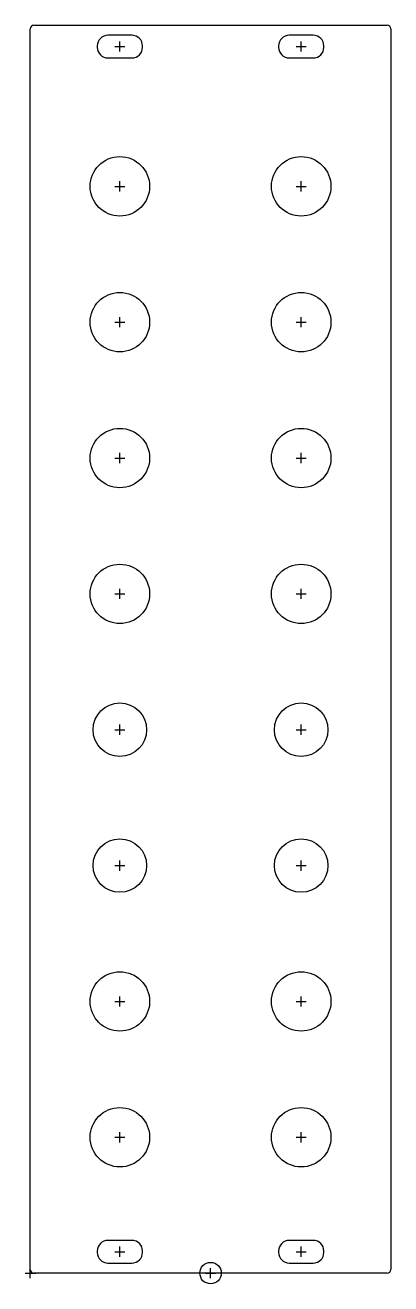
# Model space of a CAD drawing. Header units: millimetres. Extents: x -1 to 50, y -2 to 175.
import ezdxf

# ---------------------------------------------------------------- set-up
doc = ezdxf.new("R2010")
doc.units = ezdxf.units.MM
doc.layers.add('Contour', color=7, linetype='CONTINUOUS')
doc.layers.add('Reference_points', color=1, linetype='CONTINUOUS')

msp = doc.modelspace()

# ---------------------------------------------------------------- linework, layer by layer
at = {"layer": 'Contour', "color": 7, "linetype": 'CONTINUOUS'}
for p, q in [((0.5, 175), (50, 175)), ((0, 0.5), (0, 174.5)), ((14.225, 173.5875), (10.875, 173.5875)), ((39.625, 173.5875), (36.275, 173.5875)), ((50.5, 174.5), (50.5, 0.5)), ((9.375, 172.0875), (9.375, 171.9125)), ((15.725, 171.9125), (15.725, 172.0875)), ((34.775, 172.0875), (34.775, 171.9125)), ((41.125, 171.9125), (41.125, 172.0875)), ((10.875, 170.4125), (14.225, 170.4125)), ((36.275, 170.4125), (39.625, 170.4125)), ((14.225, 4.5875), (10.875, 4.5875)), ((39.625, 4.5875), (36.275, 4.5875)), ((9.375, 3.0875), (9.375, 2.9125)), ((15.725, 2.9125), (15.725, 3.0875)), ((34.775, 3.0875), (34.775, 2.9125)), ((41.125, 2.9125), (41.125, 3.0875)), ((50, 0), (0.5, 0)), ((10.875, 1.4125), (14.225, 1.4125)), ((36.275, 1.4125), (39.625, 1.4125))]:
    msp.add_line(p, q, dxfattribs=at)
for centre, radius in [((12.55, 152.4), 4.165), ((37.95, 152.4), 4.165), ((12.55, 133.35), 4.165), ((37.95, 133.35), 4.165), ((12.55, 114.3), 4.165), ((37.95, 114.3), 4.165), ((12.55, 95.25), 4.165), ((37.95, 95.25), 4.165), ((12.55, 76.2), 3.75), ((37.95, 76.2), 3.75), ((12.55, 57.15), 3.75), ((37.95, 57.15), 3.75), ((12.55, 38.1), 4.165), ((37.95, 38.1), 4.165), ((12.55, 19.05), 4.165), ((37.95, 19.05), 4.165), ((25.25, 0), 1.5)]:
    msp.add_circle(centre, radius, dxfattribs=at)
for centre, radius, start, end in [((0.5, 174.5), 0.5, 90, 180), ((50, 174.5), 0.5, 0, 90), ((10.875, 172.0875), 1.5, 90, 180), ((14.225, 172.0875), 1.5, 0, 90), ((36.275, 172.0875), 1.5, 90, 180), ((39.625, 172.0875), 1.5, 0, 90), ((10.875, 171.9125), 1.5, 180, 270), ((14.225, 171.9125), 1.5, 270, 360), ((36.275, 171.9125), 1.5, 180, 270), ((39.625, 171.9125), 1.5, 270, 360), ((10.875, 3.0875), 1.5, 90, 180), ((14.225, 3.0875), 1.5, 360, 450), ((36.275, 3.0875), 1.5, 90, 180), ((39.625, 3.0875), 1.5, 360, 450), ((10.875, 2.9125), 1.5, 180, 270), ((14.225, 2.9125), 1.5, 270, 360), ((36.275, 2.9125), 1.5, 180, 270), ((39.625, 2.9125), 1.5, 270, 360), ((0.5, 0.5), 0.5, 180, 270), ((50, 0.5), 0.5, -90, 0)]:
    msp.add_arc(centre, radius, start, end, dxfattribs=at)
at = {"layer": 'Reference_points', "color": 1, "linetype": 'CONTINUOUS'}
for p, q in [((11.837, 172), (13.263, 172)), ((12.55, 171.287), (12.55, 172.713)), ((37.237, 172), (38.663, 172)), ((37.95, 171.287), (37.95, 172.713)), ((11.837, 152.4), (13.263, 152.4)), ((12.55, 151.687), (12.55, 153.113)), ((37.237, 152.4), (38.663, 152.4)), ((37.95, 151.687), (37.95, 153.113)), ((11.837, 133.35), (13.263, 133.35)), ((12.55, 132.637), (12.55, 134.063)), ((37.237, 133.35), (38.663, 133.35)), ((37.95, 132.637), (37.95, 134.063)), ((12.55, 113.587), (12.55, 115.013)), ((37.95, 113.587), (37.95, 115.013)), ((11.837, 114.3), (13.263, 114.3)), ((37.237, 114.3), (38.663, 114.3)), ((12.55, 94.537), (12.55, 95.963)), ((37.95, 94.537), (37.95, 95.963)), ((11.837, 95.25), (13.263, 95.25)), ((37.237, 95.25), (38.663, 95.25)), ((11.837, 76.2), (13.263, 76.2)), ((12.55, 75.487), (12.55, 76.913)), ((37.237, 76.2), (38.663, 76.2)), ((37.95, 75.487), (37.95, 76.913)), ((11.837, 57.15), (13.263, 57.15)), ((12.55, 56.437), (12.55, 57.863)), ((37.237, 57.15), (38.663, 57.15)), ((37.95, 56.437), (37.95, 57.863)), ((11.837, 38.1), (13.263, 38.1)), ((12.55, 37.387), (12.55, 38.813)), ((37.237, 38.1), (38.663, 38.1)), ((37.95, 37.387), (37.95, 38.813)), ((12.55, 18.337), (12.55, 19.763)), ((37.95, 18.337), (37.95, 19.763)), ((11.837, 19.05), (13.263, 19.05)), ((37.237, 19.05), (38.663, 19.05)), ((12.55, 2.287), (12.55, 3.713)), ((37.95, 2.287), (37.95, 3.713)), ((11.837, 3), (13.263, 3)), ((37.237, 3), (38.663, 3)), ((-0.713, 0), (0.713, 0)), ((0, -0.713), (0, 0.713)), ((24.537, 0), (25.963, 0)), ((25.25, -0.713), (25.25, 0.713))]:
    msp.add_line(p, q, dxfattribs=at)

doc.saveas('drawing.dxf')
